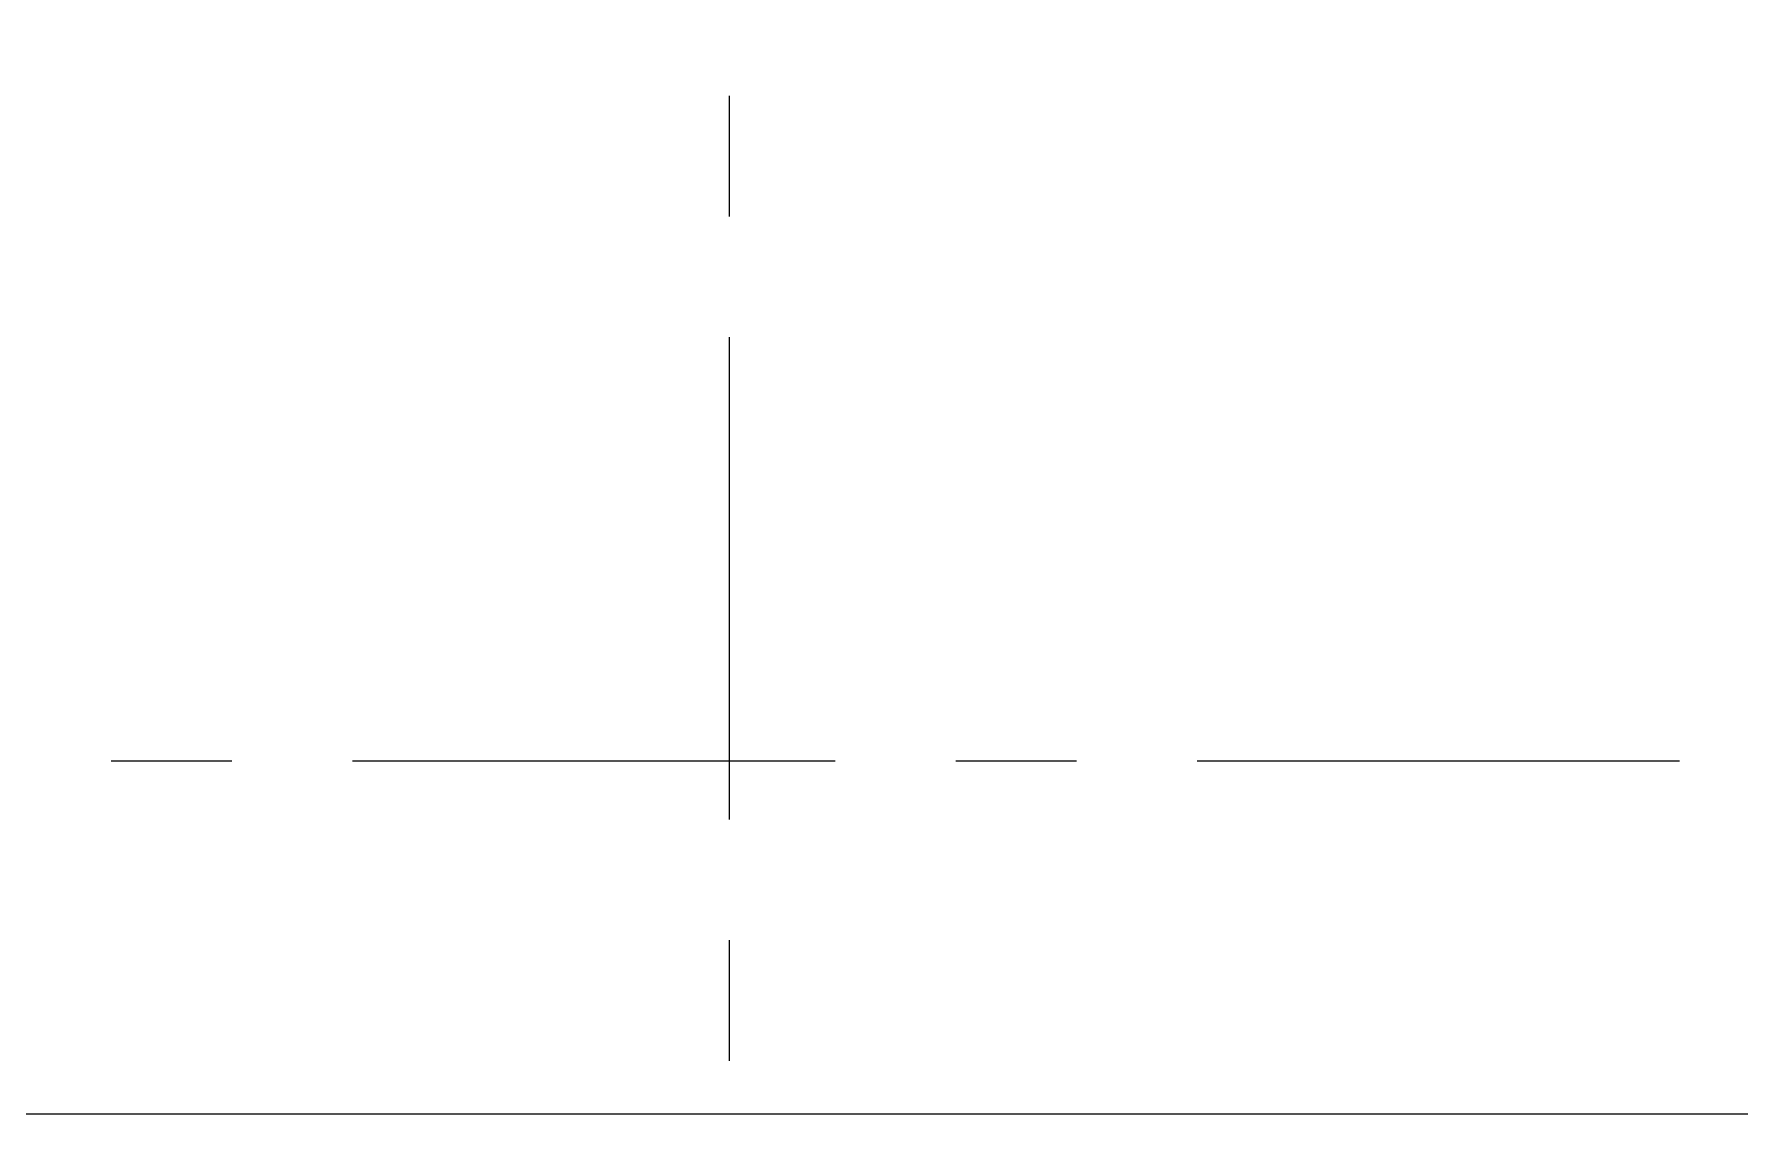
# Model space of a CAD drawing. Header units: millimetres. Extents: x 2519235 to 7246330, y 25937 to 201821.
# Drawn here: x 2745944 to 2750363, y 133530 to 136335 of the extents above; entities that cross this region are included whole.
import ezdxf
from ezdxf.enums import TextEntityAlignment as Align

# ---------------------------------------------------------------- set-up
doc = ezdxf.new("R2010")
doc.units = ezdxf.units.MM
doc.linetypes.add('TA_GL_005.00000', pattern=[13.75, 5, -1.25, 1.25, -1.25, 5])
for name, color, linetype in [('000 - 0_SYM_DWG_GRID-BUBBLE_MAIN_COLOR_1', 1, 'Continuous'), ('000 - 0_SYM_DWG_GRIDLINE_MAIN_COLOR_251', 251, 'Continuous'), ('Xref-PLAN-106.940$0$_Beam', 1, 'Continuous')]:
    doc.layers.add(name, color=color, linetype=linetype)
doc.styles.add('Arial', font='arial.ttf', dxfattribs={"height": 300})
doc.styles.add('TA', font='', dxfattribs={"height": 4.5})
doc.styles.get('TA').set_extended_font_data('Cordia New')

# ---------------------------------------------------------------- blocks, each defined once
blk = doc.blocks.new('Xref-PLAN-106.940')
at = {"layer": 'Xref-PLAN-106.940$0$_Beam'}
for p, q in [((146419.2, 6933.4), (152919.2, 6933.4)), ((146419.2, 6633.4), (152919.2, 6633.4))]:
    blk.add_line(p, q, dxfattribs=at)
blk = doc.blocks.new('*U1936')
at = {"layer": '000 - 0_SYM_DWG_GRIDLINE_MAIN_COLOR_251', "linetype": 'ByBlock', "ltscale": 5}
blk.add_line((20, 0), (-357, 0), dxfattribs=at)
at = {"style": 'TA', "flags": 1}
blk.add_attdef('LOCATION', (6, -6), '', height=4.5, rotation=270, dxfattribs=at)
at = {"layer": '000 - 0_SYM_DWG_GRID-BUBBLE_MAIN_COLOR_1', "style": 'Arial'}
blk.add_attdef('GRID-HEAD', text='', height=4, rotation=270, dxfattribs=at).set_placement((54, 0), align=Align.MIDDLE_CENTER)
blk = doc.blocks.new('*U1096')
at = {"layer": '000 - 0_SYM_DWG_GRIDLINE_MAIN_COLOR_251', "linetype": 'ByBlock', "ltscale": 5}
blk.add_line((2, 0), (-866, 0), dxfattribs=at)
at = {"style": 'TA', "flags": 1}
blk.add_attdef('LOCATION', (6, -6), '', height=4.5, rotation=270, dxfattribs=at)
at = {"layer": '000 - 0_SYM_DWG_GRID-BUBBLE_MAIN_COLOR_1', "style": 'Arial'}
blk.add_attdef('GRID-HEAD', text='', height=4, rotation=180, dxfattribs=at).set_placement((22, 0), align=Align.MIDDLE_CENTER)
blk = doc.blocks.new('W-1-PP17-ENT1_REV02_20260415-161303_PP17_ENT1_MAIN_DIMS_PL')
at = {"layer": '000 - 0_SYM_DWG_GRIDLINE_MAIN_COLOR_251', "linetype": 'TA_GL_005.00000'}
for name, p, xscale, yscale, zscale, rotation in [('*U1936', (13200, 0), 50.00000000000004, 50.00000000000004, 50.00000000000004, 90), ('*U1096', (-18300, -15410), 50, 50, 50, 180)]:
    blk.add_blockref(name, p, dxfattribs=dict(at, xscale=xscale, yscale=yscale, zscale=zscale, rotation=rotation))
blk = doc.blocks.new('A$C6d15e31b')
for name, p in [('W-1-PP17-ENT1_REV02_20260415-161303_PP17_ENT1_MAIN_DIMS_PL', (0, 0)), ('Xref-PLAN-106.940', (-135619.3, -23258.4))]:
    blk.add_blockref(name, p)

msp = doc.modelspace()

# ---------------------------------------------------------------- block references
msp.add_blockref('A$C6d15e31b', (2734544.161, 149862.194))

doc.saveas('drawing.dxf')
